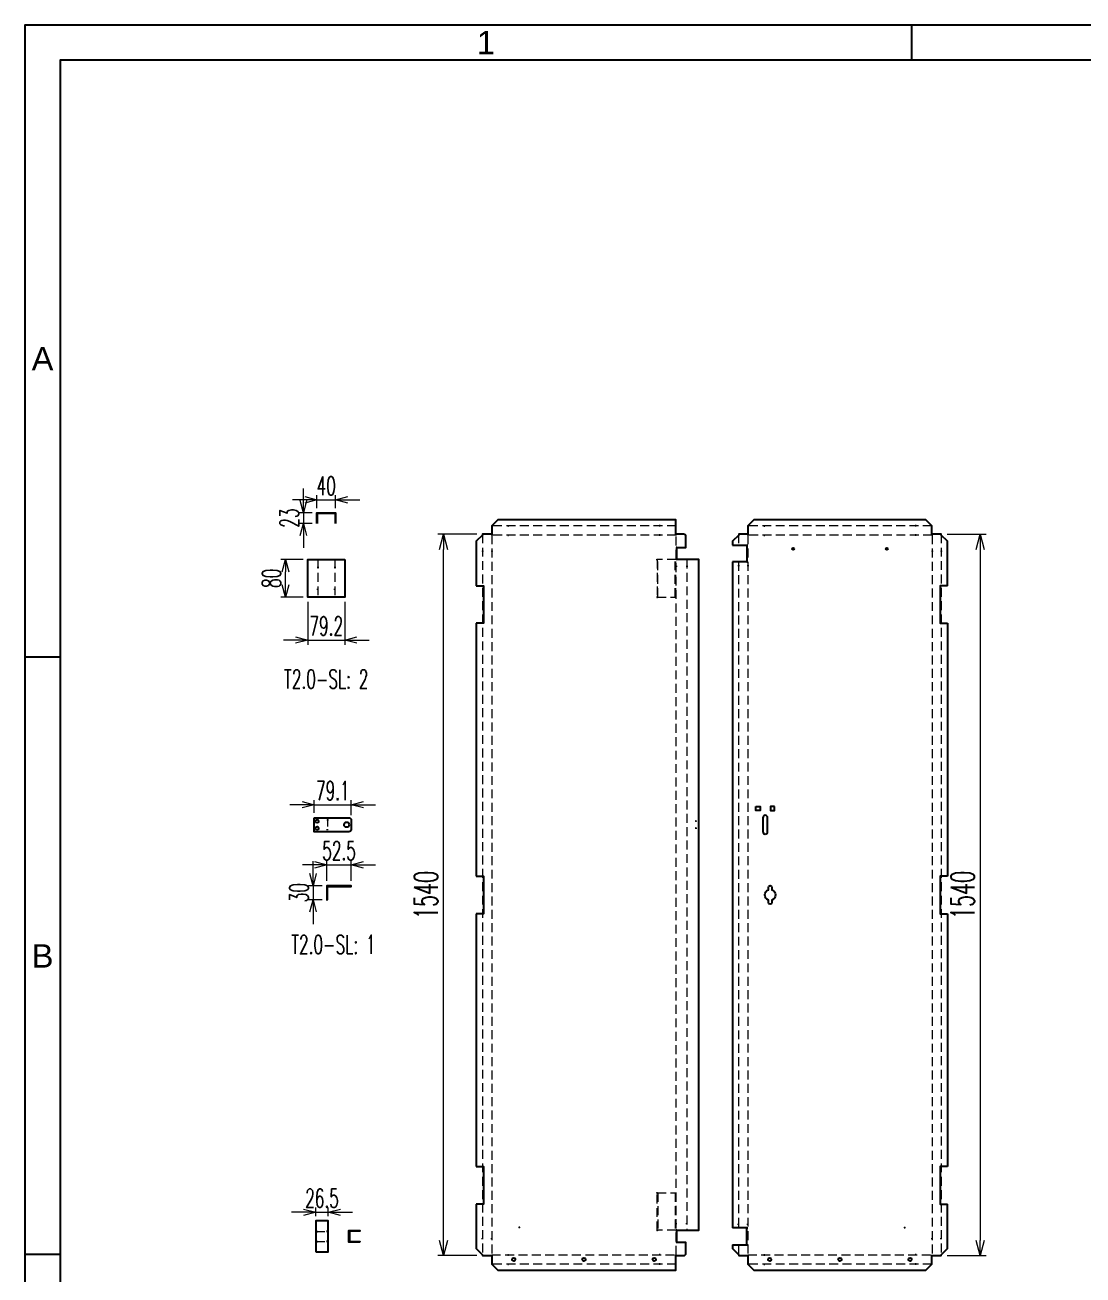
# Model space of a CAD drawing. Header units: millimetres. Extents: x -4798 to 103231, y 23514 to 54248.
# Drawn here: x 10052 to 12311, y 40270 to 42939 of the extents above; entities that cross this region are included whole.
import ezdxf
from ezdxf.enums import TextEntityAlignment as Align

# ---------------------------------------------------------------- set-up
doc = ezdxf.new("R2010")
doc.units = ezdxf.units.MM
doc.header["$LTSCALE"] = 3
doc.linetypes.add('HIDDEN', pattern=[9.525, 6.35, -3.175])
doc.layers.add('@.0.DM. KÍCH THƯỚC', color=8, linetype='Continuous', transparency=0.2)
doc.layers.add('@.0.DM. NÉT ĐỨT', color=8, linetype='HIDDEN', lineweight=9)
doc.layers.add('@.DM. NÉT ĐỨT', color=8, linetype='HIDDEN', lineweight=9)
for name, color, linetype in [('@.DM. NÉT CHÍNH', 7, 'Continuous'), ('@.DM. ĐIỂM DẤU', 1, 'Continuous'), ('@.TEXT', 7, 'Continuous'), ('@.VISIBLE', 7, 'Continuous'), ('dim', 7, 'Continuous')]:
    doc.layers.add(name, color=color, linetype=linetype)
doc.styles.add('Ann_w01', font='romans.shx', dxfattribs={"width": 0.6, "bigfont": 'chineset.shx'})
doc.styles.add('Arial', font='arial.ttf')
doc.dimstyles.new('Dim 01_SC20', dxfattribs={"dimscale": 20, "dimtxt": 2, "dimasz": 1.3, "dimexe": 0.5, "dimexo": 0.5, "dimgap": 0.5, "dimtad": 1, "dimdec": 1, "dimzin": 12, "dimdsep": 46, "dimtxsty": 'Ann_w01', "dimblk": 'OPEN30', "dimcen": 1.5, "dimclrd": 6, "dimclre": 6, "dimclrt": 3, "dimadec": 1, "dimazin": 3, "dimtm": 1e-09, "dimtfac": 1, "dimtdec": 1, "dimtix": 1, "dimtmove": 0, "dimatfit": 3, "dimldrblk": 'OPEN30', "dimfxl": 0, "dimtolj": 1, "dimlwd": 0, "dimlwe": 0, "dimarcsym": 0})
doc.dimstyles.new('Dim 01_SC25', dxfattribs={"dimscale": 25, "dimtxt": 2, "dimasz": 1.3, "dimexe": 0.5, "dimexo": 0.5, "dimgap": 0.5, "dimtad": 1, "dimdec": 1, "dimzin": 12, "dimdsep": 46, "dimtxsty": 'Ann_w01', "dimblk": 'OPEN30', "dimcen": 1.5, "dimclrd": 6, "dimclre": 6, "dimclrt": 3, "dimadec": 1, "dimazin": 3, "dimtm": 1e-09, "dimtfac": 1, "dimtdec": 1, "dimtix": 1, "dimtmove": 0, "dimatfit": 3, "dimldrblk": 'OPEN30', "dimfxl": 0, "dimtolj": 1, "dimlwd": 0, "dimlwe": 0, "dimarcsym": 0})

# ---------------------------------------------------------------- blocks, each defined once
blk = doc.blocks.new('_Open30')
at = {"color": 0, "linetype": 'ByBlock', "lineweight": -2}
for p, q in [((-1, 0.268), (0, 0)), ((0, 0), (-1, -0.268)), ((0, 0), (-1, 0))]:
    blk.add_line(p, q, dxfattribs=at)
blk = doc.blocks.new('*D218')
at = {"layer": 'Defpoints', "color": 0}
for p in [(12008.5, 41851.4), (12008.5, 40311.4), (12091.9, 40311.4)]:
    blk.add_point(p, dxfattribs=at)
at = {"layer": 'dim', "color": 6, "lineweight": 0}
for p, q in [((12021, 41851.4), (12104.4, 41851.4)), ((12091.9, 41818.9), (12091.9, 40343.9)), ((12021, 40311.4), (12104.4, 40311.4))]:
    blk.add_line(p, q, dxfattribs=at)
at = {"layer": 'dim', "color": 6, "lineweight": 0, "xscale": 32.5, "yscale": 32.5, "zscale": 32.5}
for p, rotation in [((12091.9, 41851.4), 90), ((12091.9, 40311.4), 270)]:
    blk.add_blockref('_Open30', p, dxfattribs=dict(at, rotation=rotation))
at = {"layer": 'dim', "color": 3, "insert": (12054.4, 41081.4), "char_height": 50, "attachment_point": 5, "rotation": 90, "style": 'Ann_w01'}
blk.add_mtext('\\A1;1540', dxfattribs=at)
blk = doc.blocks.new('*D221')
at = {"layer": 'Defpoints', "color": 0}
for p in [(10945.9, 41851.4), (11029.3, 41851.4), (11029.3, 40311.4)]:
    blk.add_point(p, dxfattribs=at)
at = {"layer": 'dim', "color": 6, "lineweight": 0}
for p, q in [((11016.8, 41851.4), (10933.4, 41851.4)), ((10945.9, 40343.9), (10945.9, 41818.9)), ((11016.8, 40311.4), (10933.4, 40311.4))]:
    blk.add_line(p, q, dxfattribs=at)
at = {"layer": 'dim', "color": 6, "lineweight": 0, "xscale": 32.5, "yscale": 32.5, "zscale": 32.5}
for p, rotation in [((10945.9, 41851.4), 90), ((10945.9, 40311.4), 270)]:
    blk.add_blockref('_Open30', p, dxfattribs=dict(at, rotation=rotation))
at = {"layer": 'dim', "color": 3, "insert": (10908.4, 41081.4), "char_height": 50, "attachment_point": 5, "rotation": 90, "style": 'Ann_w01'}
blk.add_mtext('\\A1;1540', dxfattribs=at)
blk = doc.blocks.new('*D174')
at = {"layer": '@.0.DM. KÍCH THƯỚC', "color": 6, "lineweight": 0}
for p, q in [((10646.5, 41923.5), (10646.5, 41949.5)), ((10665.3, 41897.5), (10636.5, 41897.5)), ((10665.3, 41874.5), (10636.5, 41874.5)), ((10646.5, 41897.5), (10646.5, 41874.5)), ((10646.5, 41848.5), (10646.5, 41822.5))]:
    blk.add_line(p, q, dxfattribs=at)
at = {"layer": 'Defpoints', "color": 0}
for p in [(10646.5, 41874.5), (10675.3, 41897.5), (10675.3, 41874.5)]:
    blk.add_point(p, dxfattribs=at)
at = {"layer": '@.0.DM. KÍCH THƯỚC', "color": 6, "lineweight": 0, "xscale": 26, "yscale": 26, "zscale": 26}
for p, rotation in [((10646.5, 41897.5), 270), ((10646.5, 41874.5), 90)]:
    blk.add_blockref('_Open30', p, dxfattribs=dict(at, rotation=rotation))
at = {"layer": '@.0.DM. KÍCH THƯỚC', "color": 3, "insert": (10616.5, 41886), "char_height": 40, "attachment_point": 5, "rotation": 90, "style": 'Ann_w01'}
blk.add_mtext('\\A1;23', dxfattribs=at)
blk = doc.blocks.new('*D175')
at = {"layer": '@.0.DM. KÍCH THƯỚC', "color": 6, "lineweight": 0}
for p, q in [((10675.3, 41907.5), (10675.3, 41934.8)), ((10715.3, 41907.5), (10715.3, 41934.8)), ((10649.3, 41924.8), (10623.3, 41924.8)), ((10675.3, 41924.8), (10715.3, 41924.8)), ((10741.3, 41924.8), (10767.3, 41924.8))]:
    blk.add_line(p, q, dxfattribs=at)
at = {"layer": 'Defpoints', "color": 0}
for p in [(10715.3, 41924.8), (10675.3, 41897.5), (10715.3, 41897.5)]:
    blk.add_point(p, dxfattribs=at)
at = {"layer": '@.0.DM. KÍCH THƯỚC', "color": 6, "lineweight": 0, "xscale": 26, "yscale": 26, "zscale": 26}
blk.add_blockref('_Open30', (10675.3, 41924.8), dxfattribs=at)
at = {"layer": '@.0.DM. KÍCH THƯỚC', "color": 6, "lineweight": 0, "xscale": 26, "yscale": 26, "zscale": 26, "rotation": 180}
blk.add_blockref('_Open30', (10715.3, 41924.8), dxfattribs=at)
at = {"layer": '@.0.DM. KÍCH THƯỚC', "color": 3, "insert": (10695.3, 41954.8), "char_height": 40, "attachment_point": 5, "style": 'Ann_w01'}
blk.add_mtext('\\A1;40', dxfattribs=at)
blk = doc.blocks.new('*D176')
at = {"layer": '@.0.DM. KÍCH THƯỚC', "color": 6, "lineweight": 0}
for p, q in [((10655.7, 41707.4), (10655.7, 41615.6)), ((10734.9, 41707.4), (10734.9, 41615.6)), ((10629.7, 41625.6), (10603.7, 41625.6)), ((10655.7, 41625.6), (10734.9, 41625.6)), ((10760.9, 41625.6), (10786.9, 41625.6))]:
    blk.add_line(p, q, dxfattribs=at)
at = {"layer": 'Defpoints', "color": 0}
for p in [(10655.7, 41717.4), (10734.9, 41717.4), (10734.9, 41625.6)]:
    blk.add_point(p, dxfattribs=at)
at = {"layer": '@.0.DM. KÍCH THƯỚC', "color": 6, "lineweight": 0, "xscale": 26, "yscale": 26, "zscale": 26}
blk.add_blockref('_Open30', (10655.7, 41625.6), dxfattribs=at)
at = {"layer": '@.0.DM. KÍCH THƯỚC', "color": 6, "lineweight": 0, "xscale": 26, "yscale": 26, "zscale": 26, "rotation": 180}
blk.add_blockref('_Open30', (10734.9, 41625.6), dxfattribs=at)
at = {"layer": '@.0.DM. KÍCH THƯỚC', "color": 3, "insert": (10695.3, 41655.6), "char_height": 40, "attachment_point": 5, "style": 'Ann_w01'}
blk.add_mtext('\\A1;79.2', dxfattribs=at)
blk = doc.blocks.new('*D177')
at = {"layer": '@.0.DM. KÍCH THƯỚC', "color": 6, "lineweight": 0}
for p, q in [((10645.7, 41797.4), (10598.4, 41797.4)), ((10608.4, 41743.4), (10608.4, 41771.4)), ((10645.7, 41717.4), (10598.4, 41717.4))]:
    blk.add_line(p, q, dxfattribs=at)
at = {"layer": 'Defpoints', "color": 0}
for p in [(10608.4, 41797.4), (10655.7, 41797.4), (10655.7, 41717.4)]:
    blk.add_point(p, dxfattribs=at)
at = {"layer": '@.0.DM. KÍCH THƯỚC', "color": 6, "lineweight": 0, "xscale": 26, "yscale": 26, "zscale": 26}
for p, rotation in [((10608.4, 41797.4), 90), ((10608.4, 41717.4), 270)]:
    blk.add_blockref('_Open30', p, dxfattribs=dict(at, rotation=rotation))
at = {"layer": '@.0.DM. KÍCH THƯỚC', "color": 3, "insert": (10578.4, 41757.4), "char_height": 40, "attachment_point": 5, "rotation": 90, "style": 'Ann_w01'}
blk.add_mtext('\\A1;80', dxfattribs=at)
blk = doc.blocks.new('*D222')
at = {"layer": 'Defpoints', "color": 0}
for p in [(10673, 40385.5), (10699.5, 40403.9), (10699.5, 40385.5)]:
    blk.add_point(p, dxfattribs=at)
at = {"layer": 'dim', "color": 6, "lineweight": 0}
for p, q in [((10673, 40395.5), (10673, 40413.9)), ((10699.5, 40395.5), (10699.5, 40413.9)), ((10647, 40403.9), (10621, 40403.9)), ((10673, 40403.9), (10699.5, 40403.9)), ((10725.5, 40403.9), (10751.5, 40403.9))]:
    blk.add_line(p, q, dxfattribs=at)
at = {"layer": 'dim', "color": 6, "lineweight": 0, "xscale": 26, "yscale": 26, "zscale": 26}
blk.add_blockref('_Open30', (10673, 40403.9), dxfattribs=at)
at = {"layer": 'dim', "color": 6, "lineweight": 0, "xscale": 26, "yscale": 26, "zscale": 26, "rotation": 180}
blk.add_blockref('_Open30', (10699.5, 40403.9), dxfattribs=at)
at = {"layer": 'dim', "color": 3, "insert": (10686.3, 40433.9), "char_height": 40, "attachment_point": 5, "style": 'Ann_w01'}
blk.add_mtext('\\A1;26.5', dxfattribs=at)
blk = doc.blocks.new('*D243')
at = {"layer": 'Defpoints', "color": 0}
for p in [(10696.3, 41101.2), (10667.1, 41071.2), (10696.3, 41071.2)]:
    blk.add_point(p, dxfattribs=at)
at = {"layer": 'dim', "color": 6, "lineweight": 0}
for p, q in [((10667.1, 41127.2), (10667.1, 41153.2)), ((10686.3, 41101.2), (10657.1, 41101.2)), ((10667.1, 41101.2), (10667.1, 41071.2)), ((10686.3, 41071.2), (10657.1, 41071.2)), ((10667.1, 41045.2), (10667.1, 41019.2))]:
    blk.add_line(p, q, dxfattribs=at)
at = {"layer": 'dim', "color": 6, "lineweight": 0, "xscale": 26, "yscale": 26, "zscale": 26}
for p, rotation in [((10667.1, 41101.2), 270), ((10667.1, 41071.2), 90)]:
    blk.add_blockref('_Open30', p, dxfattribs=dict(at, rotation=rotation))
at = {"layer": 'dim', "color": 3, "insert": (10637.1, 41086.2), "char_height": 40, "attachment_point": 5, "rotation": 90, "style": 'Ann_w01'}
blk.add_mtext('\\A1;30', dxfattribs=at)
blk = doc.blocks.new('*D244')
at = {"layer": 'Defpoints', "color": 0}
for p in [(10748.8, 41145.8), (10696.3, 41101.2), (10748.8, 41101.2)]:
    blk.add_point(p, dxfattribs=at)
at = {"layer": 'dim', "color": 6, "lineweight": 0}
for p, q in [((10696.3, 41111.2), (10696.3, 41155.8)), ((10748.8, 41111.2), (10748.8, 41155.8)), ((10670.3, 41145.8), (10644.3, 41145.8)), ((10696.3, 41145.8), (10748.8, 41145.8)), ((10774.8, 41145.8), (10800.8, 41145.8))]:
    blk.add_line(p, q, dxfattribs=at)
at = {"layer": 'dim', "color": 6, "lineweight": 0, "xscale": 26, "yscale": 26, "zscale": 26}
blk.add_blockref('_Open30', (10696.3, 41145.8), dxfattribs=at)
at = {"layer": 'dim', "color": 6, "lineweight": 0, "xscale": 26, "yscale": 26, "zscale": 26, "rotation": 180}
blk.add_blockref('_Open30', (10748.8, 41145.8), dxfattribs=at)
at = {"layer": 'dim', "color": 3, "insert": (10722.6, 41175.8), "char_height": 40, "attachment_point": 5, "style": 'Ann_w01'}
blk.add_mtext('\\A1;52.5', dxfattribs=at)
blk = doc.blocks.new('*D245')
at = {"layer": 'Defpoints', "color": 0}
for p in [(10748.8, 41274.1), (10669.7, 41246.4), (10748.8, 41241.4)]:
    blk.add_point(p, dxfattribs=at)
at = {"layer": 'dim', "color": 6, "lineweight": 0}
for p, q in [((10643.7, 41274.1), (10617.7, 41274.1)), ((10669.7, 41256.4), (10669.7, 41284.1)), ((10669.7, 41274.1), (10748.8, 41274.1)), ((10748.8, 41251.4), (10748.8, 41284.1)), ((10774.8, 41274.1), (10800.8, 41274.1))]:
    blk.add_line(p, q, dxfattribs=at)
at = {"layer": 'dim', "color": 6, "lineweight": 0, "xscale": 26, "yscale": 26, "zscale": 26}
blk.add_blockref('_Open30', (10669.7, 41274.1), dxfattribs=at)
at = {"layer": 'dim', "color": 6, "lineweight": 0, "xscale": 26, "yscale": 26, "zscale": 26, "rotation": 180}
blk.add_blockref('_Open30', (10748.8, 41274.1), dxfattribs=at)
at = {"layer": 'dim', "color": 3, "insert": (10709.3, 41304.1), "char_height": 40, "attachment_point": 5, "style": 'Ann_w01'}
blk.add_mtext('\\A1;79.1', dxfattribs=at)
blk = doc.blocks.new('KHUNG BAN VE (Made by Tung)')
at = {"layer": '@.VISIBLE', "color": 8}
for p, q in [((75.75, 207), (75.75, 210)), ((3, 156), (0, 156)), ((3, 105), (0, 105))]:
    blk.add_line(p, q, dxfattribs=at)
for points in [[(0, 0), (297, 0), (297, 210), (0, 210)], [(3, 3), (294, 3), (294, 207), (3, 207)]]:
    blk.add_lwpolyline(points, close=True, dxfattribs=at)
at = {"layer": '@.TEXT', "color": 1, "style": 'Arial'}
for s, p in [('1', (39.375, 208.5)), ('A', (1.5, 181.5)), ('B', (1.5, 130.5))]:
    blk.add_text(s, height=2, dxfattribs=at).set_placement(p, align=Align.MIDDLE_CENTER)
for tag, height, p in [('DESIGNER_NAME', 2, (38, 15.5)), ('PROJECT_CODE', 2, (258.5, 15.5)), ('SCALE', 2, (289, 15.5)), ('APPROVED_NAME', 2, (38, 10.5)), ('CUSTOMER_NAME', 2, (258.5, 10.5)), ('PAGE', 2, (289, 10.5)), ('DRAWING_NAME', 4, (173, 8)), ('TOTAL', 2, (289, 5.5))]:
    blk.add_attdef(tag, text='', height=height, dxfattribs=at).set_placement(p, align=Align.MIDDLE_CENTER)

msp = doc.modelspace()

# ---------------------------------------------------------------- linework, layer by layer
at = {"layer": '@.0.DM. NÉT ĐỨT'}
for p, q in [((10677.02, 41797.39), (10677.02, 41717.39)), ((10713.62, 41797.39), (10713.62, 41717.39)), ((11403.59, 41717.39), (11403.59, 41797.39)), ((11440.59, 41717.39), (11440.59, 41797.39)), ((11403.59, 40445.39), (11403.59, 40365.39)), ((11440.59, 40445.39), (11440.59, 40365.39)), ((10673.04, 40363.19), (10699.54, 40363.19)), ((10673.04, 40341.59), (10699.54, 40341.59))]:
    msp.add_line(p, q, dxfattribs=at)
for points in [[(11442.09, 41717.39), (11442.09, 41797.39), (11402.09, 41797.39), (11402.09, 41717.39)], [(11442.09, 40445.39), (11442.09, 40365.39), (11402.09, 40365.39), (11402.09, 40445.39)]]:
    msp.add_lwpolyline(points, close=True, dxfattribs=at)
at = {"layer": '@.DM. NÉT CHÍNH'}
for p, q in [((11049.19, 41851.39), (11049.19, 41849.69)), ((11442.09, 41851.39), (11442.09, 41849.69)), ((11596, 41851.39), (11596, 41849.69)), ((11988.6, 41851.39), (11988.6, 41849.69)), ((11443.99, 41823.39), (11442.29, 41823.39)), ((11593.8, 41828.39), (11595.5, 41828.39)), ((11443.99, 41797.39), (11442.29, 41797.39)), ((11593.8, 41792.39), (11595.5, 41792.39)), ((11443.99, 40365.39), (11442.29, 40365.39)), ((11593.8, 40370.39), (11595.5, 40370.39)), ((11443.99, 40339.39), (11442.29, 40339.39)), ((11593.8, 40334.39), (11595.5, 40334.39)), ((11049.19, 40311.39), (11049.19, 40313.09)), ((11442.09, 40313.09), (11442.09, 40311.39)), ((11596, 40311.39), (11596, 40313.09)), ((11988.6, 40311.39), (11988.6, 40313.09))]:
    msp.add_line(p, q, dxfattribs=at)
at = {"layer": '@.DM. NÉT CHÍNH', "color": 1}
for p, q in [((11082.85, 41869.29), (11084.85, 41869.29)), ((11082.85, 41849.69), (11084.85, 41849.69)), ((11408.14, 41869.29), (11406.14, 41869.29)), ((11408.14, 41849.69), (11406.14, 41849.69)), ((11629.66, 41869.29), (11631.66, 41869.29)), ((11629.66, 41849.69), (11631.66, 41849.69)), ((11954.94, 41869.29), (11952.94, 41869.29)), ((11954.94, 41849.69), (11952.94, 41849.69)), ((11029.09, 41816.38), (11029.09, 41814.38)), ((11048.69, 41816.38), (11048.69, 41814.38)), ((11989.1, 41816.38), (11989.1, 41814.38)), ((12008.7, 41816.38), (12008.7, 41814.38)), ((10677.02, 41781.6), (10677.02, 41779.6)), ((10713.62, 41781.6), (10713.62, 41779.6)), ((11442.29, 41784.19), (11442.29, 41782.19)), ((11465.39, 41784.19), (11465.39, 41782.19)), ((11575.9, 41785.69), (11575.9, 41783.69)), ((11595.5, 41785.69), (11595.5, 41783.69)), ((10677.02, 41733.18), (10677.02, 41735.18)), ((10713.62, 41733.18), (10713.62, 41735.18)), ((10698.02, 41242.71), (10698.02, 41240.71)), ((11485.57, 41238.89), (11483.57, 41238.89)), ((11484.57, 41239.89), (11484.57, 41237.89)), ((10698.02, 41220.07), (10698.02, 41222.07)), ((11485.57, 41223.89), (11483.57, 41223.89)), ((11484.57, 41224.89), (11484.57, 41222.89)), ((11442.29, 40378.6), (11442.29, 40380.6)), ((11465.39, 40378.6), (11465.39, 40380.6)), ((11575.9, 40377.1), (11575.9, 40379.1)), ((11595.5, 40377.1), (11595.5, 40379.1)), ((10674.68, 40363.19), (10676.68, 40363.19)), ((10697.9, 40363.19), (10695.9, 40363.19)), ((11108.49, 40371.39), (11106.49, 40371.39)), ((11107.49, 40372.39), (11107.49, 40370.39)), ((11929.3, 40371.39), (11931.3, 40371.39)), ((11930.3, 40372.39), (11930.3, 40370.39)), ((10674.68, 40341.59), (10676.68, 40341.59)), ((10697.9, 40341.59), (10695.9, 40341.59)), ((11029.09, 40346.4), (11029.09, 40348.4)), ((11048.69, 40346.4), (11048.69, 40348.4)), ((11989.1, 40346.4), (11989.1, 40348.4)), ((12008.7, 40346.4), (12008.7, 40348.4)), ((11082.85, 40313.09), (11084.85, 40313.09)), ((11408.14, 40313.09), (11406.14, 40313.09)), ((11629.66, 40313.09), (11631.66, 40313.09)), ((11954.94, 40313.09), (11952.94, 40313.09)), ((11082.85, 40293.49), (11084.85, 40293.49)), ((11408.14, 40293.49), (11406.14, 40293.49)), ((11629.66, 40293.49), (11631.66, 40293.49)), ((11954.94, 40293.49), (11952.94, 40293.49))]:
    msp.add_line(p, q, dxfattribs=at)
at = {"layer": '@.DM. NÉT CHÍNH'}
for points in [[(10675.32, 41874.5), (10675.32, 41897.5), (10715.32, 41897.5), (10715.32, 41874.5)], [(10676.52, 41874.5), (10676.52, 41896.3), (10714.12, 41896.3), (10714.12, 41874.5)], [(12022, 41741.42), (12022, 41836.39), (12008.5, 41849.89), (12008.5, 41851.39), (11988.6, 41851.39), (11988.6, 41869.79), (11975.8, 41882.59), (11608.8, 41882.59), (11596, 41869.79), (11596, 41851.39), (11576.1, 41851.39), (11576.1, 41849.89), (11562.6, 41836.39), (11562.6, 41828.39)], [(11562.6, 41828.39), (11593.8, 41828.39), (11593.8, 41792.39), (11562.6, 41792.39)], [(11562.6, 41792.39), (11562.6, 40370.39)], [(11015.79, 41741.42), (11031.39, 41741.42), (11031.39, 41661.38), (11015.79, 41661.38)], [(12022, 41741.42), (12006.4, 41741.42), (12006.4, 41661.38), (12022, 41661.38)], [(11015.79, 41661.38), (11015.79, 41121.41)], [(12022, 41661.38), (12022, 41121.41)], [(11015.79, 41121.41), (11031.39, 41121.41), (11031.39, 41041.37), (11015.79, 41041.37)], [(12022, 41121.41), (12006.4, 41121.41), (12006.4, 41041.37), (12022, 41041.37)], [(11015.79, 41041.37), (11015.79, 40501.44)], [(12022, 41041.37), (12022, 40501.44)], [(11015.79, 40501.44), (11031.39, 40501.44), (11031.39, 40421.4), (11015.79, 40421.4)], [(12022, 40501.44), (12006.4, 40501.44), (12006.4, 40421.4), (12022, 40421.4)], [(11562.6, 40334.39), (11562.6, 40326.39), (11576.1, 40312.89), (11576.1, 40311.39), (11596, 40311.39), (11596, 40292.99), (11608.8, 40280.19), (11975.8, 40280.19), (11988.6, 40292.99), (11988.6, 40311.39), (12008.5, 40311.39), (12008.5, 40312.89), (12022, 40326.39), (12022, 40421.4)], [(11562.6, 40334.39), (11593.8, 40334.39), (11593.8, 40370.39), (11562.6, 40370.39)]]:
    msp.add_lwpolyline(points, dxfattribs=at)
msp.add_lwpolyline([(11015.79, 40421.4), (11015.79, 40326.39), (11029.29, 40312.89), (11029.29, 40311.39), (11049.19, 40311.39), (11049.19, 40292.99), (11061.99, 40280.19), (11442.09, 40280.19), (11442.09, 40311.39), (11458.59, 40311.39, 0.4142136), (11463.59, 40316.39), (11463.59, 40339.39), (11443.99, 40339.39), (11443.99, 40365.39), (11490.69, 40365.39), (11490.69, 41797.39), (11443.99, 41797.39), (11443.99, 41823.39), (11463.59, 41823.39), (11463.59, 41846.39, 0.4142136), (11458.59, 41851.39), (11442.09, 41851.39), (11442.09, 41882.59), (11061.99, 41882.59), (11049.19, 41869.79), (11049.19, 41851.39), (11029.29, 41851.39), (11029.29, 41849.89), (11015.79, 41836.39), (11015.79, 41741.42)], format="xyb", dxfattribs=at)
for points in [[(10734.92, 41797.39), (10734.92, 41717.39), (10655.72, 41717.39), (10655.72, 41797.39)], [(10697.82, 41071.22), (10697.82, 41099.72), (10748.82, 41099.72), (10748.82, 41101.22), (10696.32, 41101.22), (10696.32, 41071.22)], [(10673.04, 40319.29), (10699.54, 40319.29), (10699.54, 40385.49), (10673.04, 40385.49)], [(10767.37, 40339.89), (10743.37, 40339.89), (10743.37, 40364.89), (10767.37, 40364.89), (10767.37, 40363.39), (10744.87, 40363.39), (10744.87, 40341.39), (10767.37, 40341.39)]]:
    msp.add_lwpolyline(points, close=True, dxfattribs=at)
for points in [[(10669.72, 41246.39), (10743.82, 41246.39, -0.4142136), (10748.82, 41241.39), (10748.82, 41221.39, -0.4142136), (10743.82, 41216.39), (10669.72, 41216.39)], [(11632.8, 41211.39, 0.4142136), (11637.8, 41216.39), (11637.8, 41246.4, 0.4142136), (11632.8, 41251.4, 0.4142136), (11627.8, 41246.4), (11627.8, 41216.39, 0.4142136)], [(11639.55, 41097.64, -1), (11647.05, 41097.64), (11647.05, 41092.26, -0.7128792), (11647.05, 41070.52), (11647.05, 41065.14, -1), (11639.55, 41065.14), (11639.55, 41070.52, -0.7128792), (11639.55, 41092.26)]]:
    msp.add_lwpolyline(points, format="xyb", close=True, dxfattribs=at)
for centre, radius in [((10675.84, 41238.89), 3.5), ((10738.82, 41231.39), 5.5), ((10675.84, 41223.89), 3.5)]:
    msp.add_circle(centre, radius, dxfattribs=at)
at = {"layer": '@.DM. NÉT ĐỨT'}
for p, q in [((11029.09, 41851.39), (11029.09, 40311.39)), ((11442.29, 41849.69), (11048.69, 41849.69)), ((11048.69, 41849.69), (11048.69, 40313.09)), ((11442.09, 41869.29), (11049.19, 41869.29)), ((11442.29, 40313.09), (11442.29, 41849.69)), ((11575.9, 41851.39), (11575.9, 41828.39)), ((11595.5, 41849.69), (11595.5, 40313.09)), ((11989.1, 41849.69), (11989.1, 40313.09)), ((12008.7, 41851.39), (12008.7, 40311.39)), ((11465.39, 41797.39), (11465.39, 40365.39)), ((11575.9, 41792.39), (11575.9, 40370.39)), ((10698.02, 41246.39), (10698.02, 41216.39)), ((11575.9, 40334.39), (11575.9, 40311.39)), ((11048.69, 40313.09), (11442.29, 40313.09)), ((11442.09, 40293.49), (11049.19, 40293.49))]:
    msp.add_line(p, q, dxfattribs=at)
for points in [[(11989.1, 41849.69), (11595.5, 41849.69)], [(11988.6, 41869.29), (11596, 41869.29)], [(11595.5, 40313.09), (11989.1, 40313.09)], [(11988.6, 40293.49), (11596, 40293.49)]]:
    msp.add_lwpolyline(points, dxfattribs=at)
at = {"layer": '@.DM. ĐIỂM DẤU'}
for p, q in [((11401.09, 41797.39), (11403.09, 41797.39)), ((11402.09, 41796.39), (11402.09, 41798.39)), ((11401.09, 41717.39), (11403.09, 41717.39)), ((11402.09, 41718.39), (11402.09, 41716.39)), ((11401.09, 40445.39), (11403.09, 40445.39)), ((11402.09, 40444.39), (11402.09, 40446.39)), ((11401.09, 40365.39), (11403.09, 40365.39)), ((11402.09, 40366.39), (11402.09, 40364.39))]:
    msp.add_line(p, q, dxfattribs=at)
at = {"layer": '@.VISIBLE'}
for points in [[(11612.8, 41270.39), (11621.8, 41270.39), (11621.8, 41261.39), (11612.8, 41261.39)], [(11652.8, 41270.39), (11643.8, 41270.39), (11643.8, 41261.39), (11652.8, 41261.39)]]:
    msp.add_lwpolyline(points, close=True, dxfattribs=at)
for centre, radius in [((11692.3, 41820.39), 2), ((11892.3, 41820.39), 2), ((11095.64, 40303.29), 3.5), ((11245.64, 40303.29), 3.5), ((11395.64, 40303.29), 3.5), ((11642.3, 40303.29), 3.5), ((11792.3, 40303.29), 3.5), ((11942.3, 40303.29), 3.5)]:
    msp.add_circle(centre, radius, dxfattribs=at)

# ---------------------------------------------------------------- block references
at = {"layer": '@.VISIBLE', "xscale": 25, "yscale": 25, "zscale": 25}
msp.add_blockref('KHUNG BAN VE (Made by Tung)', (10051.97, 37688.72), dxfattribs=at)

# ---------------------------------------------------------------- texts
at = {"layer": 'dim', "color": 2, "style": 'Ann_w01', "width": 0.6}
for s, p in [('T2.0-SL: 2', (10695.32, 41542.18)), ('T2.0-SL: 1', (10710.64, 40975.65))]:
    msp.add_text(s, height=40, dxfattribs=at).set_placement(p, align=Align.MIDDLE_CENTER)

# ---------------------------------------------------------------- dimensions: what is measured, and where the dimension line sits
at = {"layer": '@.0.DM. KÍCH THƯỚC'}
for base, p1, p2, picture, middle in [((10715.32, 41924.76), (10675.32, 41897.5), (10715.32, 41897.5), '*D175', (10695.32, 41954.76)), ((10734.92, 41625.55), (10655.72, 41717.39), (10734.92, 41717.39), '*D176', (10695.32, 41655.55))]:
    dim = msp.add_linear_dim(base=base, p1=p1, p2=p2, dimstyle='Dim 01_SC20', dxfattribs=at)
    dim.commit()
    dim.dimension.update_dxf_attribs({"geometry": picture, "text_midpoint": middle})
for base, p1, p2, picture, middle in [((10646.47, 41874.5), (10675.32, 41897.5), (10675.32, 41874.5), '*D174', (10616.47, 41886)), ((10608.45, 41797.39), (10655.72, 41717.39), (10655.72, 41797.39), '*D177', (10578.45, 41757.39))]:
    dim = msp.add_linear_dim(base=base, p1=p1, p2=p2, angle=90, dimstyle='Dim 01_SC20', dxfattribs=at)
    dim.commit()
    dim.dimension.update_dxf_attribs({"geometry": picture, "text_midpoint": middle})
at = {"layer": 'dim'}
for base, p1, p2, angle, dimstyle, picture, middle in [((10945.87, 41851.39), (11029.29, 40311.39), (11029.29, 41851.39), 90, 'Dim 01_SC25', '*D221', (10908.37, 41081.39)), ((12091.85, 40311.39), (12008.5, 41851.39), (12008.5, 40311.39), 90, 'Dim 01_SC25', '*D218', (12054.35, 41081.39)), ((10748.82, 41145.78), (10696.32, 41101.22), (10748.82, 41101.22), 180, 'Dim 01_SC20', '*D244', (10722.57, 41175.78)), ((10667.14, 41071.22), (10696.32, 41101.22), (10696.32, 41071.22), 90, 'Dim 01_SC20', '*D243', (10637.14, 41086.22))]:
    dim = msp.add_linear_dim(base=base, p1=p1, p2=p2, angle=angle, dimstyle=dimstyle, dxfattribs=at)
    dim.commit()
    dim.dimension.update_dxf_attribs({"geometry": picture, "text_midpoint": middle})
for base, p1, p2, picture, middle in [((10748.82, 41274.06), (10669.72, 41246.39), (10748.82, 41241.39), '*D245', (10709.27, 41304.06)), ((10699.54, 40403.89), (10673.04, 40385.49), (10699.54, 40385.49), '*D222', (10686.29, 40433.89))]:
    dim = msp.add_linear_dim(base=base, p1=p1, p2=p2, dimstyle='Dim 01_SC20', dxfattribs=at)
    dim.commit()
    dim.dimension.update_dxf_attribs({"geometry": picture, "text_midpoint": middle})

doc.saveas('drawing.dxf')
